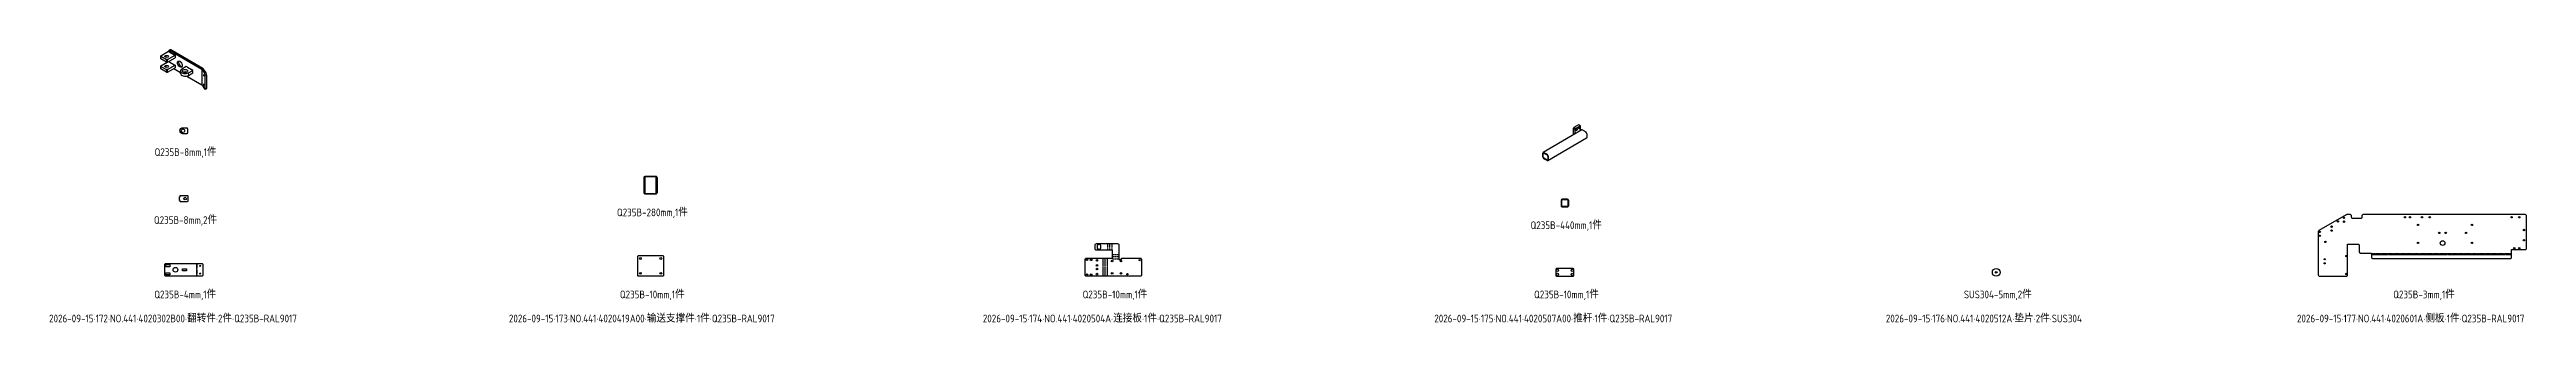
# Model space of a CAD drawing. Header units: inches. Extents: x -1146 to 175717, y 26430 to 31570.
# Drawn here: x 121099 to 130772, y 26431 to 27494 of the extents above; entities that cross this region are included whole.
import ezdxf

# ---------------------------------------------------------------- set-up
doc = ezdxf.new("R2010")
doc.units = ezdxf.units.IN
doc.header["$LTSCALE"] = 0.194989
doc.linetypes.add('CENTER', pattern=[50.8, 31.75, -6.35, 6.35, -6.35])
doc.layers.add('可见 (ISO)', color=7, linetype='Continuous', lineweight=25)
doc.layers.add('可见窄的 (ISO)', color=7, linetype='Continuous', lineweight=18)
doc.layers.add('折弯线', color=1, linetype='CENTER')
doc.styles.add('BJ', font='gbenor.shx', dxfattribs={"height": 10, "bigfont": 'hztxt.shx'})
doc.styles.add('Z-English', font='gbenor.shx', dxfattribs={"height": 10, "bigfont": 'hztxt.shx'})

# ---------------------------------------------------------------- blocks, each defined once
blk = doc.blocks.new('Drawing6·261006_154924·10091', base_point=(5564, 4810))
at = {"layer": '可见 (ISO)', "ltscale": 0.5}
for p, q in [((5564, 4940.7), (5593.7, 4957.9)), ((5564, 4938.3), (5564, 4940.7)), ((5564, 4928.5), (5564, 4938.3)), ((5564, 4938.3), (5586.3, 4925.4)), ((5590.5, 4925.4), (5620.2, 4942.6)), ((5593.7, 4957.9), (5599, 4954.8)), ((5595.2, 4961.3), (5599.5, 4963.8)), ((5599, 4961), (5724.4, 4888.6)), ((5599, 4954.8), (5614.9, 4945.6)), ((5728.6, 4891), (5603.2, 4963.4)), ((5614.9, 4945.6), (5620.2, 4942.6)), ((5620.2, 4942.6), (5620.2, 4932.8)), ((5586.3, 4915.6), (5564, 4928.5)), ((5564, 4901.6), (5588.4, 4915.6)), ((5564, 4899.1), (5564, 4901.6)), ((5564, 4889.3), (5564, 4899.1)), ((5564, 4899.1), (5586.3, 4886.2)), ((5586.3, 4876.4), (5564, 4889.3)), ((5590.5, 4925.4), (5586.3, 4925.4)), ((5586.3, 4925.4), (5586.3, 4915.6)), ((5586.3, 4915.6), (5590.5, 4915.6)), ((5590.5, 4886.2), (5586.3, 4886.2)), ((5586.3, 4886.2), (5586.3, 4876.4)), ((5586.3, 4876.4), (5590.5, 4876.4)), ((5590.5, 4915.6), (5620.2, 4932.8)), ((5590.5, 4915.6), (5590.5, 4925.4)), ((5590.5, 4886.2), (5620.2, 4903.4)), ((5590.5, 4876.4), (5620.2, 4893.6)), ((5590.5, 4876.4), (5590.5, 4886.2)), ((5594.8, 4918.1), (5599, 4915.6)), ((5599, 4915.6), (5614.9, 4906.5)), ((5614.9, 4906.5), (5620.2, 4903.4)), ((5614.9, 4890.5), (5640.9, 4875.5)), ((5620.2, 4903.4), (5620.2, 4893.6)), ((5640.9, 4871.2), (5640.9, 4881)), ((5663.2, 4898.2), (5646.2, 4888.4)), ((5667.9, 4895.4), (5663.2, 4898.2)), ((5665.2, 4861.5), (5724.4, 4827.3)), ((5667.9, 4895.4), (5683.8, 4886.2)), ((5671.6, 4873.7), (5688.6, 4883.5)), ((5671.6, 4863.9), (5688.6, 4873.7)), ((5688.6, 4883.5), (5683.8, 4886.2)), ((5688.6, 4873.7), (5688.6, 4883.5)), ((5725.8, 4887.3), (5735.1, 4872.5)), ((5740.8, 4873.6), (5731.4, 4888.5)), ((5737.7, 4813.3), (5737.7, 4862.3)), ((5743.3, 4814.5), (5743.3, 4863.4)), ((5725.8, 4826.1), (5735.1, 4811.2)), ((5736.7, 4810), (5742.3, 4811.2))]:
    blk.add_line(p, q, dxfattribs=at)
at = {"layer": '可见 (ISO)'}
for centre, major_axis, ratio in [((5586.8, 4938.6), (-7.5, 0), 0.57735), ((5586.8, 4899.4), (-7.5, 0), 0.57735), ((5638.2, 4907.7), (-6.8, 11.7), 0.57735), ((5658.9, 4881), (10.5, 0), 0.57735), ((5732.6, 4864.3), (-0.64, 3.03), 0.279258), ((5732.6, 4827.5), (-0.64, 3.03), 0.279258)]:
    blk.add_ellipse(centre, major_axis=major_axis, ratio=ratio, dxfattribs=at)
for centre, major_axis, ratio, start_param, end_param in [((5599, 4954.8), (-3.75, 6.5), 0.57735, 5.497787, 7.068583), ((5603.2, 4957.3), (-3.75, 6.5), 0.57735, 5.497787, 6.283185), ((5642.5, 4910.1), (-6.8, 11.7), 0.57735, 0.319687, 2.821905), ((5658.9, 4881), (-18, 0), 0.57735, 5.497787, 8.63938), ((5658.9, 4871.2), (-18, 0), 0.57735, 0, 2.356194), ((5658.9, 4871.2), (-10.5, 0), 0.57735, 4.082549, 5.342229), ((5720.1, 4886.1), (6, 0), 0.57735, 0.349066, 0.785398), ((5720.1, 4886.1), (12, 0), 0.57735, 0.349066, 0.785398), ((5735.1, 4866.3), (1.54, -7.34), 0.279258, 0.925705, 2.496502), ((5740.8, 4867.5), (-1.54, 7.34), 0.279258, 4.067298, 5.638094), ((5720.1, 4824.9), (6, 0), 0.57735, 0.349066, 0.785398), ((5735.1, 4817.3), (1.54, -7.34), 0.279258, 5.638094, 7.208891), ((5740.8, 4818.5), (1.54, -7.34), 0.279258, 0, 0.925705)]:
    blk.add_ellipse(centre, major_axis=major_axis, ratio=ratio, start_param=start_param, end_param=end_param, dxfattribs=at)
for points, knots in [([(5580, 4936.8), (5580, 4937.1), (5580.1, 4937.3), (5580.3, 4937.9), (5580.5, 4938.3), (5580.9, 4938.9), (5581.2, 4939.1), (5581.8, 4939.5), (5582.1, 4939.5), (5582.7, 4939.5), (5583, 4939.5), (5583.5, 4939.2), (5583.8, 4938.9), (5584.1, 4938.4), (5584.2, 4938.1), (5584.2, 4937.8)], [0.7410783, 0.7410783, 0.7410783, 0.7410783, 0.7890949, 0.7890949, 0.8679491, 0.8679491, 0.9468033, 0.9468033, 1.0256574, 1.0256574, 1.1045116, 1.1045116, 1.183458, 1.183458, 1.2624043, 1.2624043, 1.2624043, 1.2624043]), ([(5584.2, 4937.8), (5584.2, 4937.4), (5584.1, 4937.1), (5583.8, 4936.4), (5583.5, 4936), (5583.1, 4935.5), (5582.8, 4935.2), (5582.6, 4935)], [0, 0, 0, 0, 0.0789464, 0.0789464, 0.1578927, 0.1578927, 0.2223175, 0.2223175, 0.2223175, 0.2223175]), ([(5580, 4897.6), (5580, 4897.9), (5580.1, 4898.1), (5580.3, 4898.7), (5580.5, 4899.1), (5580.9, 4899.7), (5581.2, 4899.9), (5581.8, 4900.3), (5582.1, 4900.4), (5582.7, 4900.4), (5583, 4900.3), (5583.5, 4900), (5583.8, 4899.8), (5584.1, 4899.2), (5584.2, 4898.9), (5584.2, 4898.6)], [0.7410783, 0.7410783, 0.7410783, 0.7410783, 0.7890949, 0.7890949, 0.8679491, 0.8679491, 0.9468033, 0.9468033, 1.0256574, 1.0256574, 1.1045116, 1.1045116, 1.183458, 1.183458, 1.2624043, 1.2624043, 1.2624043, 1.2624043]), ([(5584.2, 4898.6), (5584.2, 4898.2), (5584.1, 4897.9), (5583.8, 4897.2), (5583.5, 4896.8), (5583.1, 4896.3), (5582.8, 4896.1), (5582.6, 4895.8)], [0, 0, 0, 0, 0.0789464, 0.0789464, 0.1578927, 0.1578927, 0.2223175, 0.2223175, 0.2223175, 0.2223175])]:
    blk.add_open_spline(points, degree=3, knots=knots, dxfattribs=at)
at = {"layer": '可见窄的 (ISO)', "ltscale": 0.5}
for p, q in [((5599, 4961), (5603.2, 4963.4)), ((5671.6, 4863.9), (5671.6, 4873.7)), ((5728.6, 4891), (5724.4, 4888.6)), ((5724.4, 4888.6), (5724.4, 4827.3)), ((5731.4, 4888.5), (5725.8, 4887.3)), ((5725.8, 4887.3), (5725.8, 4826.1)), ((5740.8, 4873.6), (5735.1, 4872.5)), ((5737.7, 4862.3), (5743.3, 4863.4)), ((5743.3, 4814.5), (5737.7, 4813.3))]:
    blk.add_line(p, q, dxfattribs=at)
blk = doc.blocks.new('蓝探科 NO.441·261007_095010·42143', base_point=(125018.3, 18940.9))
at = {"layer": '可见 (ISO)'}
for points in [[(125171.2, 19061), (125019.6, 18973.5)], [(125139.5, 19070.1), (125138.1, 19067.7), (125145.1, 19063.6), (125146.5, 19066.1)], [(125138.1, 19041.8), (125138.1, 19067.7)], [(125157.9, 19080.8), (125139.5, 19070.1)], [(125146.5, 19066.1), (125139.5, 19070.1)], [(125145.1, 19045.9), (125145.1, 19063.6)], [(125146.5, 19066.1), (125164.9, 19076.7)], [(125164.9, 19076.7), (125157.9, 19080.8)], [(125166.3, 19058.2), (125166.3, 19075.9), (125164.9, 19076.7)], [(125174.3, 19060.6), (125186.7, 19053.5)], [(125018.3, 18956.3), (125018.3, 18970.6)], [(125020.1, 18955.3), (125020.1, 18969.6)], [(125022.7, 18973.1), (125035.1, 18966)], [(125022.7, 18971.1), (125035.1, 18964)], [(125189.8, 19028.7), (125038.2, 18941.2)], [(125191.1, 19045.8), (125191.1, 19031.6)], [(125035.1, 18943.5), (125022.7, 18950.7)], [(125035.1, 18941.5), (125022.7, 18948.6)], [(125037.8, 18959.4), (125037.8, 18945.1)], [(125039.5, 18958.3), (125039.5, 18944.1)]]:
    blk.add_lwpolyline(points, dxfattribs=at)
for centre in [(125150.1, 19063.2), (125161.4, 19069.7)]:
    blk.add_ellipse(centre, major_axis=(2.25, 3.9), ratio=0.57735, dxfattribs=at)
for centre, major_axis, start_param, end_param in [((125174.3, 19055.5), (-3.12, 5.41), 5.497787, 6.283185), ((125022.7, 18968), (-3.12, 5.41), 5.497787, 7.068583), ((125022.7, 18968), (-1.87, 3.25), 5.497787, 7.068583), ((125035.1, 18960.9), (3.12, -5.41), 0.785398, 2.356194), ((125035.1, 18960.9), (1.87, -3.25), 0.785398, 2.356194), ((125186.7, 19048.4), (3.12, -5.41), 0.785398, 2.356194), ((125186.7, 19034.1), (3.12, -5.41), 0, 0.785398), ((125022.7, 18953.8), (-3.12, 5.41), 0.785398, 2.356194), ((125022.7, 18953.8), (-1.87, 3.25), 0.785398, 2.356194), ((125035.1, 18946.6), (1.87, -3.25), 5.497787, 7.068583), ((125035.1, 18946.6), (3.12, -5.41), 5.497787, 7.068583)]:
    blk.add_ellipse(centre, major_axis=major_axis, ratio=0.57735, start_param=start_param, end_param=end_param, dxfattribs=at)

msp = doc.modelspace()

# ---------------------------------------------------------------- linework, layer by layer
at = {"ltscale": 0.5}
for points in [[(123426.1, 27000.7), (123466.1, 27000.7, -0.414214), (123471.1, 26995.7), (123471.1, 26935.7, -0.414214), (123466.1, 26930.7), (123426.1, 26930.7, -0.414214), (123421.1, 26935.7), (123421.1, 26995.7, -0.414214)], [(127006.6, 26880.7), (127026.6, 26880.7, 0.414214), (127031.6, 26885.7), (127031.6, 26905.7, 0.414214), (127026.6, 26910.7), (127006.6, 26910.7, 0.414214), (127001.6, 26905.7), (127001.6, 26885.7, 0.414214)], [(127006.6, 26883.2), (127026.6, 26883.2, 0.414214), (127029.1, 26885.7), (127029.1, 26905.7, 0.414214), (127026.6, 26908.2), (127006.6, 26908.2, 0.414214), (127004.1, 26905.7), (127004.1, 26885.7, 0.414214)], [(130714.1, 26684.7), (130714.1, 26714.7), (130767.1, 26714.7, 0.414214), (130772.1, 26719.7), (130772.1, 26845.7, 0.414214), (130767.1, 26850.7), (130134.1, 26850.7, 0.414214), (130129.1, 26845.7), (130129.1, 26840.7, -0.414214), (130124.1, 26835.7), (130094.1, 26835.7, -0.414214), (130089.1, 26840.7), (130089.1, 26845.7, 0.414214), (130084.1, 26850.7), (130070.4, 26850.7, 0.131652), (130067.9, 26850), (129961.6, 26788.6, 0.267949), (129959.1, 26784.3), (129959.1, 26615.7, 0.414214), (129964.1, 26610.7), (130068.6, 26610.7, 0.414214), (130073.6, 26615.7), (130073.6, 26735.7), (130114.1, 26735.7, -0.414214), (130119.1, 26730.7), (130119.1, 26705.7, 0.414214), (130124.1, 26700.7), (130167.1, 26700.7), (130167.1, 26684.7, 0.414214), (130172.1, 26679.7), (130709.1, 26679.7, 0.414214)], [(125363.3, 26675.7), (125363.3, 26615.7, -0.414214), (125358.3, 26610.7), (125148.3, 26610.7, -0.414214), (125143.3, 26615.7), (125143.3, 26675.7, -0.414214), (125148.3, 26680.7), (125250.3, 26680.7), (125250.3, 26711.7), (125187.3, 26711.7, -0.414214), (125182.3, 26716.7), (125182.3, 26732.7, -0.414214), (125187.3, 26737.7), (125270.3, 26737.7, -0.414214), (125275.3, 26732.7), (125275.3, 26680.7), (125275.3, 26675.7), (125285.3, 26675.7), (125285.3, 26680.7), (125358.3, 26680.7, -0.414214)]]:
    msp.add_lwpolyline(points, format="xyb", close=True, dxfattribs=at)
at = {"color": 7, "ltscale": 1.994494}
msp.add_lwpolyline([(123466.1, 26933.7, 0.414214), (123468.1, 26935.7), (123468.1, 26995.7, 0.414214), (123466.1, 26997.7), (123426.1, 26997.7, 0.414214), (123424.1, 26995.7), (123424.1, 26935.7, 0.414214), (123426.1, 26933.7)], format="xyb", close=True, dxfattribs=at)
at = {"color": 5, "linetype": 'CENTER', "ltscale": 0.5}
for points in [[(125230.3, 26737.7), (125230.3, 26711.7)], [(125247.3, 26737.7), (125247.3, 26711.7)], [(125250.3, 26695.7), (125275.3, 26695.7)], [(125250.3, 26678.7), (125275.3, 26678.7)]]:
    msp.add_lwpolyline(points, dxfattribs=at)
at = {"ltscale": 0.5}
for centre, radius in [((121687.3, 26650.7), 2.1), ((121687.3, 26620.7), 2.1), ((128701.1, 26625.7), 15), ((128701.1, 26625.7), 3.25)]:
    msp.add_circle(centre, radius, dxfattribs=at)
at = {"layer": '可见 (ISO)'}
for points in [[(121635.8, 27185.2), (121637.8, 27185.2), (121637.8, 27170.2), (121635.8, 27170.2), (121635.8, 27165.7), (121619.8, 27165.7, -1), (121619.8, 27189.7), (121635.8, 27189.7)], [(125202.8, 26729.7), (125202.8, 26719.7, -1), (125191.8, 26719.7), (125191.8, 26729.7, -1)], [(121548.3, 26615.7), (121548.3, 26655.7, -0.414214), (121553.3, 26660.7), (121692.3, 26660.7, -0.414214), (121697.3, 26655.7), (121697.3, 26615.7, -0.414214), (121692.3, 26610.7), (121553.3, 26610.7, -0.414214)]]:
    msp.add_lwpolyline(points, format="xyb", close=True, dxfattribs=at)
for points in [[(121608.8, 26905.7), (121606.8, 26905.7), (121606.8, 26920.7), (121608.8, 26920.7), (121608.8, 26925.7), (121636.8, 26925.7), (121638.8, 26923.7), (121638.8, 26902.7), (121636.8, 26900.7), (121608.8, 26900.7)], [(121568.3, 26655.7), (121568.3, 26647.7), (121553.3, 26647.7), (121553.3, 26655.7)], [(121568.3, 26623.7), (121568.3, 26615.7), (121553.3, 26615.7), (121553.3, 26623.7)], [(121633.3, 26639.7), (121633.3, 26631.7), (121618.3, 26631.7), (121618.3, 26639.7)], [(123494.1, 26610.7), (123398.1, 26610.7), (123396.1, 26612.7), (123396.1, 26688.7), (123398.1, 26690.7), (123494.1, 26690.7), (123496.1, 26688.7), (123496.1, 26612.7)], [(127049.6, 26610.7), (127051.6, 26612.7), (127051.6, 26638.7), (127049.6, 26640.7), (126983.6, 26640.7), (126981.6, 26638.7), (126981.6, 26612.7), (126983.6, 26610.7)]]:
    msp.add_lwpolyline(points, close=True, dxfattribs=at)
at = {"layer": '可见 (ISO)', "color": 5, "linetype": 'CENTER'}
for points in [[(125213.3, 26610.7), (125213.3, 26680.7)], [(125230.3, 26610.7), (125230.3, 26680.7)]]:
    msp.add_lwpolyline(points, dxfattribs=at)
at = {"layer": '可见 (ISO)'}
for centre, radius in [((121619.8, 27177.7), 7.1), ((121627.8, 26913.2), 5.1), ((130011.1, 26803.7), 2.75), ((130035.6, 26824.2), 2.75), ((130060.1, 26838.2), 2.75), ((130060.1, 26823.2), 2.75), ((130297.1, 26840.7), 2.75), ((130317.1, 26840.7), 2.75), ((130349.1, 26810.7), 2.75), ((130364.1, 26840.7), 2.75), ((130394.1, 26840.7), 2.75), ((130559.1, 26810.7), 2.75), ((130714.1, 26840.7), 2.75), ((130744.1, 26840.7), 2.75), ((129965.1, 26783.2), 2.75), ((129965.1, 26768.2), 2.75), ((129987.1, 26744.2), 2.75), ((130011.1, 26788.7), 2.75), ((130349.1, 26740.7), 2.75), ((130431.6, 26779.7), 2.75), ((130444.6, 26739.7), 9), ((130456.6, 26779.7), 2.75), ((130536.6, 26779.7), 2.75), ((130559.1, 26740.7), 2.75), ((130724.1, 26719.7), 2.75), ((130744.1, 26719.7), 2.75), ((130762.1, 26790.7), 2.75), ((130762.1, 26750.7), 2.75), ((121590.3, 26635.7), 9), ((123406.1, 26679.7), 3.5), ((123406.1, 26621.7), 3.5), ((123486.1, 26679.7), 3.5), ((123486.1, 26621.7), 3.5), ((125150.3, 26674.7), 3.32), ((125150.3, 26616.7), 3.32), ((125166.3, 26674.7), 3.32), ((125166.3, 26616.7), 3.32), ((125189.3, 26672.7), 3.32), ((125189.3, 26652.7), 3.32), ((125189.3, 26638.7), 3.32), ((125189.3, 26618.7), 3.32), ((125248.3, 26669.7), 3.32), ((125248.3, 26621.7), 3.32), ((125283.3, 26669.7), 3.32), ((125283.3, 26621.7), 3.32), ((125308.3, 26618.2), 2.46), ((125356.3, 26673.2), 2.46), ((126987.6, 26633.7), 4.5), ((126987.6, 26617.7), 4.5), ((127045.6, 26633.7), 4.5), ((127045.6, 26617.7), 4.5), ((129984.1, 26676.7), 2), ((129984.1, 26660.7), 2), ((130069.1, 26689.2), 2.75), ((130069.1, 26619.2), 2.75)]:
    msp.add_circle(centre, radius, dxfattribs=at)
at = {"layer": '折弯线', "color": 1, "linetype": 'CENTER', "ltscale": 0.5}
for points in [[(125238.8, 26737.7), (125238.8, 26711.7)], [(121672.8, 26660.7), (121672.8, 26610.7)], [(125250.3, 26687.2), (125275.3, 26687.2)], [(130167.1, 26697.2), (130714.1, 26697.2)]]:
    msp.add_lwpolyline(points, dxfattribs=at)
at = {"layer": '折弯线', "color": 5, "linetype": 'CENTER', "ltscale": 0.5}
for points in [[(130167.1, 26699.7), (130714.1, 26699.7)], [(121672.3, 26660.7), (121672.3, 26610.7)], [(121673.3, 26660.7), (121673.3, 26610.7)]]:
    msp.add_lwpolyline(points, dxfattribs=at)
at = {"layer": '折弯线', "color": 1, "linetype": 'CENTER'}
msp.add_lwpolyline([(125221.8, 26610.7), (125221.8, 26680.7)], dxfattribs=at)
at = {"layer": '折弯线', "color": 5, "linetype": 'CENTER'}
msp.add_lwpolyline([(130167.1, 26694.7), (130714.1, 26694.7)], dxfattribs=at)

# ---------------------------------------------------------------- block references
at = {"ltscale": 0.5}
for name, p in [('Drawing6·261006_154924·10091', (121533.1, 27339.7)), ('蓝探科 NO.441·261007_095010·42143', (126930.2, 27060.7))]:
    msp.add_blockref(name, p, dxfattribs=at)

# ---------------------------------------------------------------- texts
at = {"color": 3, "ltscale": 0.5, "style": 'Z-English'}
for s, p in [('Q235B-8mm,1件', (121508.9, 27079.4)), ('Q235B-8mm,2件', (121506.4, 26814.4)), ('Q235B-440mm,1件', (126882.6, 26794.4)), ('Q235B-4mm,1件', (121507.6, 26524.4)), ('Q235B-10mm,1件', (125133.1, 26524.4)), ('Q235B-10mm,1件', (126896.4, 26524.4))]:
    msp.add_text(s, height=30, dxfattribs=at).set_placement(p)
at = {"color": 3, "style": 'BJ'}
for s, p in [('Q235B-280mm,1件', (123314.7, 26844.4)), ('Q235B-10mm,1件', (123326, 26524.4)), ('SUS304-5mm,2件', (128575.1, 26524.4)), ('Q235B-3mm,1件', (130251.7, 26524.4))]:
    msp.add_text(s, height=30, dxfattribs=at).set_placement(p)
at = {"color": 2, "style": 'BJ'}
for s, p in [('2026-09-15·172·NO.441·4020302B00·翻转件·2件·Q235B-RAL9017', (121096.8, 26430.7)), ('2026-09-15·173·NO.441·4020419A00·输送支撑件·1件·Q235B-RAL9017', (122892.6, 26430.7)), ('2026-09-15·174·NO.441·4020504A·连接板·1件·Q235B-RAL9017', (124743.5, 26430.7)), ('2026-09-15·175·NO.441·4020507A00·推杆·1件·Q235B-RAL9017', (126506.8, 26430.7)), ('2026-09-15·176·NO.441·4020512A·垫片·2件·SUS304', (128270.1, 26430.7)), ('2026-09-15·177·NO.441·4020601A·侧板·1件·Q235B-RAL9017', (129875.8, 26430.7))]:
    msp.add_text(s, height=30, dxfattribs=at).set_placement(p)

doc.saveas('drawing.dxf')
